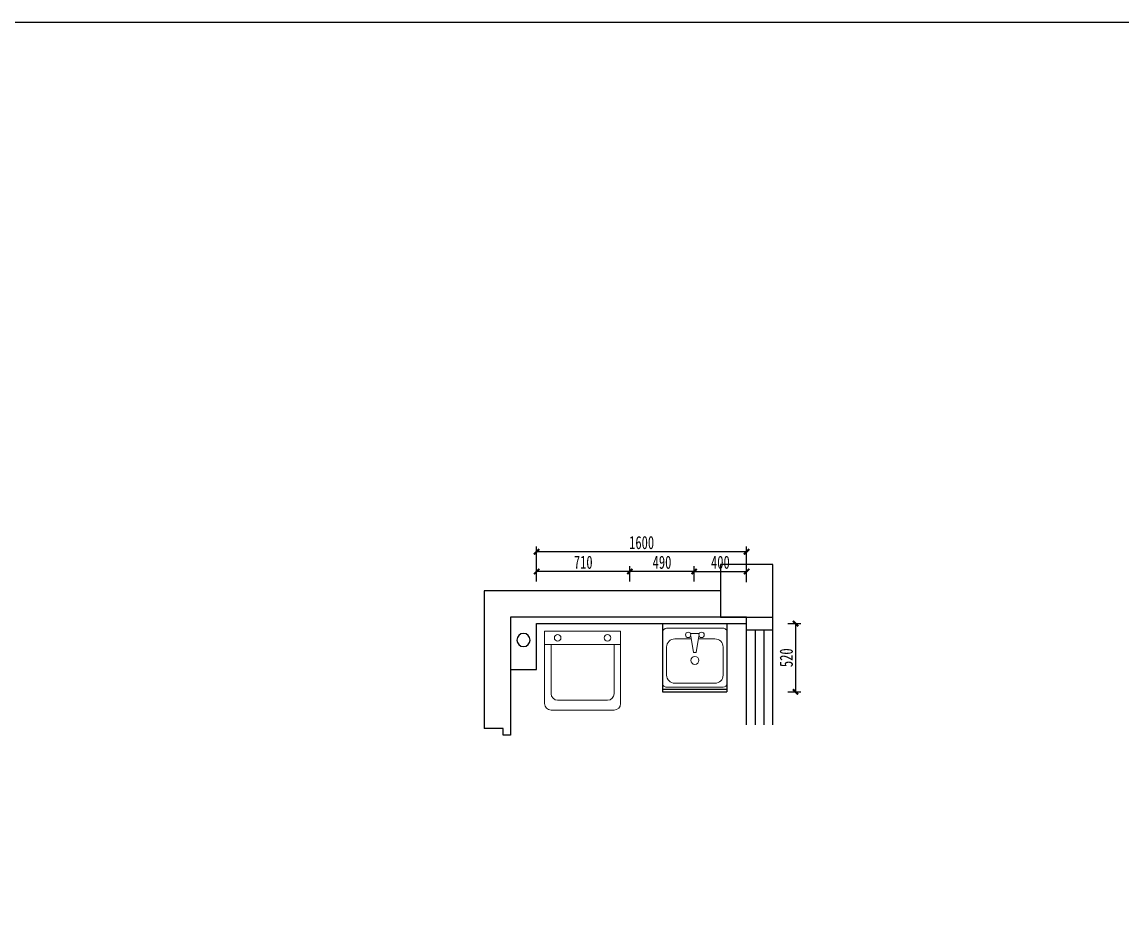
# Model space of a CAD drawing. Header units: millimetres. Extents: x 3104083 to 3173399, y -3165492 to -3044687.
# Drawn here: x 3148257 to 3156638, y -3157441 to -3150663 of the extents above; entities that cross this region are included whole.
import ezdxf

# ---------------------------------------------------------------- set-up
doc = ezdxf.new("R2010")
doc.units = ezdxf.units.MM
doc.header["$LTSCALE"] = 500
doc.header["$MEASUREMENT"] = 0
doc.header["$PDMODE"] = 2
doc.layers.get('0').update_dxf_attribs({"linetype": 'CONTINUOUS'})
doc.layers.get('DEFPOINTS').update_dxf_attribs({"linetype": 'CONTINUOUS'})
for name, color, linetype in [('D-节点尺寸', 5, 'CONTINUOUS'), ('P-完成面', 3, 'CONTINUOUS'), ('柜体', 2, 'CONTINUOUS')]:
    doc.layers.add(name, color=color, linetype=linetype)
doc.layers.add('墙体', color=6, linetype='CONTINUOUS', lineweight=25)
doc.layers.add('电器', color=85, linetype='CONTINUOUS', lineweight=15)
doc.styles.add('DIM', font='SimSun.ttf', dxfattribs={"width": 0.7})
doc.styles.add('Word-w', font='SimSun.ttf', dxfattribs={"width": 0.7})
doc.dimstyles.new('40', dxfattribs={"dimscale": 40, "dimtxt": 2.5, "dimasz": 1, "dimexe": 1, "dimexo": 1, "dimgap": 0.5, "dimtad": 1, "dimdec": 0, "dimzin": 0, "dimdsep": 46, "dimtxsty": 'DIM', "dimblk": 'ARCHTICK', "dimcen": 0, "dimclrd": 5, "dimclre": 5, "dimclrt": 35, "dimadec": 0, "dimazin": 0, "dimtfac": 0.5, "dimtdec": 0, "dimtix": 1, "dimtmove": 2, "dimatfit": 2, "dimldrblk": 'A', "dimfxl": 0, "dimtolj": 1, "dimtzin": 0, "dimlwd": -1, "dimlwe": -1, "dimarcsym": 0})

# ---------------------------------------------------------------- blocks, each defined once
blk = doc.blocks.new('55户型阳台$0$W-pipe-1')
at = {"color": 251}
blk.add_circle((0, 0), 50, dxfattribs=at)
blk = doc.blocks.new('M_E31EAW')
for p, q in [((0, 214.8), (0, -214.8)), ((419.3, 245.5), (30.7, 245.5)), ((143.2, 214.8), (358, 214.8)), ((450, -214.8), (450, 214.8)), ((81.8, 25.6), (81.8, 153.4)), ((419.3, 153.4), (419.3, -153.4)), ((40.9, -30.7), (40.9, 30.7)), ((184.1, 10.2), (61.4, 30.7)), ((184.1, -10.2), (184.1, 10.2)), ((61.4, -30.7), (184.1, -10.2)), ((81.8, -153.4), (81.8, -25.6)), ((30.7, -245.5), (419.3, -245.5)), ((358, -214.8), (143.2, -214.8))]:
    blk.add_line(p, q)
for centre, radius in [((51.1, 51.1), 20.5), ((245.5, 0), 30.7), ((51.1, -51.1), 20.5)]:
    blk.add_circle(centre, radius)
for centre, radius, start, end in [((30.7, 214.8), 30.7, 90, 180), ((143.2, 153.4), 61.4, 90, 180), ((358, 153.4), 61.4, 0, 90), ((419.3, 214.8), 30.7, 0, 90), ((143.2, -153.4), 61.4, 180, 270), ((358, -153.4), 61.4, 270, 0), ((30.7, -214.8), 30.7, 180, 270), ((419.3, -214.8), 30.7, 270, 0)]:
    blk.add_arc(centre, radius, start, end)
at = {"style": 'Word-w', "width": 0.8, "flags": 9}
for tag in ['XSIZE', 'YSIZE']:
    blk.add_attdef(tag, (0, 0), '', height=0.5, dxfattribs=at)
blk = doc.blocks.new('_ArchTick')
at = {"color": 0, "linetype": 'ByBlock', "const_width": 0.4}
blk.add_lwpolyline([(-0.5, -0.5), (0.5, 0.5)], dxfattribs=at)
blk = doc.blocks.new('*D2029')
at = {"layer": 'D-节点尺寸', "color": 5, "ltscale": 100}
for p, q in [((3152888.3, -3154923.3), (3152888.3, -3154807.8)), ((3153378.3, -3154847.8), (3152888.3, -3154847.8)), ((3153378.3, -3154923.3), (3153378.3, -3154807.8))]:
    blk.add_line(p, q, dxfattribs=at)
at = {"layer": 'DEFPOINTS', "color": 0, "ltscale": 100}
for p in [(3152888.3, -3154847.8), (3152888.3, -3154963.3), (3153378.3, -3154963.3)]:
    blk.add_point(p, dxfattribs=at)
at = {"layer": 'D-节点尺寸', "color": 5, "ltscale": 100, "xscale": 40, "yscale": 40, "zscale": 40, "rotation": 180}
blk.add_blockref('_ArchTick', (3152888.3, -3154847.8), dxfattribs=at)
at = {"layer": 'D-节点尺寸', "color": 5, "ltscale": 100, "xscale": 40, "yscale": 40, "zscale": 40}
blk.add_blockref('_ArchTick', (3153378.3, -3154847.8), dxfattribs=at)
at = {"layer": 'D-节点尺寸', "color": 35, "ltscale": 100, "insert": (3153133.3, -3154777.8), "char_height": 100, "attachment_point": 5, "style": 'DIM'}
blk.add_mtext('\\A1;490', dxfattribs=at)
blk = doc.blocks.new('A')
for p, q in [((-0.37, 0), (-2.13, 0)), ((-1.44, 1.15), (-1.09, 1.44)), ((-1.44, 1.15), (-0.37, 0)), ((-1.44, -1.15), (-0.37, 0)), ((-1.09, 1.44), (0, 0)), ((-1.09, -1.44), (0, 0)), ((-1.44, -1.15), (-1.09, -1.44))]:
    blk.add_line(p, q)
for points in [[(-1.44, 1.15), (-1.09, 1.44), (-0.37, 0), (0, 0)], [(-1.44, -1.15), (-1.09, -1.44), (-0.37, 0), (0, 0)]]:
    blk.add_solid(points)
blk = doc.blocks.new('*D2030')
at = {"layer": 'D-节点尺寸', "color": 5, "ltscale": 100}
for p, q in [((3152178.3, -3154923.3), (3152178.3, -3154807.8)), ((3152888.3, -3154847.8), (3152178.3, -3154847.8)), ((3152888.3, -3154923.3), (3152888.3, -3154807.8))]:
    blk.add_line(p, q, dxfattribs=at)
at = {"layer": 'DEFPOINTS', "color": 0, "ltscale": 100}
for p in [(3152178.3, -3154847.8), (3152178.3, -3154963.3), (3152888.3, -3154963.3)]:
    blk.add_point(p, dxfattribs=at)
at = {"layer": 'D-节点尺寸', "color": 5, "ltscale": 100, "xscale": 40, "yscale": 40, "zscale": 40, "rotation": 180}
blk.add_blockref('_ArchTick', (3152178.3, -3154847.8), dxfattribs=at)
at = {"layer": 'D-节点尺寸', "color": 5, "ltscale": 100, "xscale": 40, "yscale": 40, "zscale": 40}
blk.add_blockref('_ArchTick', (3152888.3, -3154847.8), dxfattribs=at)
at = {"layer": 'D-节点尺寸', "color": 35, "ltscale": 100, "insert": (3152533.3, -3154777.8), "char_height": 100, "attachment_point": 5, "style": 'DIM'}
blk.add_mtext('\\A1;710', dxfattribs=at)
blk = doc.blocks.new('*D2031')
at = {"layer": 'D-节点尺寸', "color": 5, "ltscale": 100}
for p, q in [((3152178.3, -3154857.7), (3152178.3, -3154657.7)), ((3153778.3, -3154697.7), (3152178.3, -3154697.7)), ((3153778.3, -3154857.7), (3153778.3, -3154657.7))]:
    blk.add_line(p, q, dxfattribs=at)
at = {"layer": 'DEFPOINTS', "color": 0, "ltscale": 100}
for p in [(3152178.3, -3154697.7), (3152178.3, -3154963.3), (3153778.3, -3155194.3, 0)]:
    blk.add_point(p, dxfattribs=at)
at = {"layer": 'D-节点尺寸', "color": 5, "ltscale": 100, "xscale": 40, "yscale": 40, "zscale": 40, "rotation": 180}
blk.add_blockref('_ArchTick', (3152178.3, -3154697.7), dxfattribs=at)
at = {"layer": 'D-节点尺寸', "color": 5, "ltscale": 100, "xscale": 40, "yscale": 40, "zscale": 40}
blk.add_blockref('_ArchTick', (3153778.3, -3154697.7), dxfattribs=at)
at = {"layer": 'D-节点尺寸', "color": 35, "ltscale": 100, "insert": (3152978.3, -3154627.7), "char_height": 100, "attachment_point": 5, "style": 'DIM'}
blk.add_mtext('\\A1;1600', dxfattribs=at)
blk = doc.blocks.new('*D2032')
at = {"layer": 'D-节点尺寸', "color": 5, "ltscale": 100}
for p, q in [((3154091.6, -3155244.3), (3154190.7, -3155244.3)), ((3154150.7, -3155244.3), (3154150.7, -3155764.3)), ((3154091.6, -3155764.3), (3154190.7, -3155764.3))]:
    blk.add_line(p, q, dxfattribs=at)
at = {"layer": 'DEFPOINTS', "color": 0, "ltscale": 100}
for p in [(3154051.6, -3155244.3), (3154051.6, -3155764.3), (3154150.7, -3155764.3)]:
    blk.add_point(p, dxfattribs=at)
at = {"layer": 'D-节点尺寸', "color": 5, "ltscale": 100, "xscale": 40, "yscale": 40, "zscale": 40}
for p, rotation in [((3154150.7, -3155244.3), 90), ((3154150.7, -3155764.3), 270)]:
    blk.add_blockref('_ArchTick', p, dxfattribs=dict(at, rotation=rotation))
at = {"layer": 'D-节点尺寸', "color": 35, "ltscale": 100, "insert": (3154080.7, -3155504.3), "char_height": 100, "attachment_point": 5, "rotation": 90, "style": 'DIM'}
blk.add_mtext('\\A1;520', dxfattribs=at)
blk = doc.blocks.new('*D2033')
at = {"layer": 'D-节点尺寸', "color": 5, "ltscale": 100}
for p, q in [((3153378.3, -3154923.3), (3153378.3, -3154807.8)), ((3153378.3, -3154847.8), (3153778.3, -3154847.8)), ((3153778.3, -3154927.9), (3153778.3, -3154807.8))]:
    blk.add_line(p, q, dxfattribs=at)
at = {"layer": 'DEFPOINTS', "color": 0, "ltscale": 100}
for p in [(3153778.3, -3154847.8), (3153378.3, -3154963.3), (3153778.3, -3154967.9)]:
    blk.add_point(p, dxfattribs=at)
at = {"layer": 'D-节点尺寸', "color": 5, "ltscale": 100, "xscale": 40, "yscale": 40, "zscale": 40, "rotation": 180}
blk.add_blockref('_ArchTick', (3153378.3, -3154847.8), dxfattribs=at)
at = {"layer": 'D-节点尺寸', "color": 5, "ltscale": 100, "xscale": 40, "yscale": 40, "zscale": 40}
blk.add_blockref('_ArchTick', (3153778.3, -3154847.8), dxfattribs=at)
at = {"layer": 'D-节点尺寸', "color": 35, "ltscale": 100, "insert": (3153578.3, -3154777.8), "char_height": 100, "attachment_point": 5, "style": 'DIM'}
blk.add_mtext('\\A1;400', dxfattribs=at)

msp = doc.modelspace()

# ---------------------------------------------------------------- linework, layer by layer
at = {"layer": 'D-节点尺寸', "color": 251, "ltscale": 100}
msp.add_lwpolyline([(3104083.146, -3150662.751), (3173399.353, -3150662.751), (3173399.353, -3165492.393), (3104083.146, -3165492.393)], close=True, dxfattribs=at)
at = {"layer": 'P-完成面', "color": 3, "ltscale": 100}
msp.add_line((3152178.327, -3155244.315, 0), (3153778.327, -3155244.315, 0), dxfattribs=at)
at = {"layer": 'P-完成面', "color": 3, "ltscale": 100, "elevation": 0}
msp.add_lwpolyline([(3151978.327, -3155593.941), (3152178.327, -3155593.941), (3152178.327, -3155244.315)], dxfattribs=at)
at = {"layer": '墙体'}
for p, q in [((3153578.327, -3154994.315), (3151778.327, -3154994.315, 0)), ((3153978.327, -3155294.315, 0), (3153978.327, -3154994.315, 0)), ((3153778.327, -3155294.315, 0), (3153778.327, -3155194.315, 0)), ((3153978.327, -3155294.314, 0), (3153778.327, -3155294.314, 0)), ((3151923.278, -3156044.313, 0), (3151778.327, -3156044.314, 0))]:
    msp.add_line(p, q, dxfattribs=at)
at = {"layer": '墙体', "color": 2}
for p, q in [((3153778.327, -3156014.215, 0), (3153778.327, -3155294.314, 0)), ((3153844.994, -3156014.215, 0), (3153844.994, -3155294.314, 0)), ((3153911.661, -3156014.215, 0), (3153911.661, -3155294.314, 0)), ((3153978.327, -3156014.215, 0), (3153978.327, -3155294.314, 0))]:
    msp.add_line(p, q, dxfattribs=at)
at = {"layer": '墙体'}
msp.add_lwpolyline([(3153578.327, -3154794.315), (3153578.327, -3155194.315), (3153978.327, -3155194.315), (3153978.327, -3154794.315), (3153578.327, -3154794.315)], dxfattribs=at)
at = {"layer": '墙体', "elevation": 0}
for points in [[(3151778.327, -3154994.315), (3151778.327, -3156044.315)], [(3153778.327, -3155194.315), (3151978.327, -3155194.315), (3151978.328, -3156094.563)], [(3151978.328, -3156094.563), (3151978.328, -3156094.563), (3151923.278, -3156094.563), (3151923.278, -3156044.313)]]:
    msp.add_lwpolyline(points, dxfattribs=at)
at = {"layer": '柜体'}
for p, q in [((3153138.327, -3155244.315, 0), (3153138.327, -3155764.315, 0)), ((3153628.327, -3155244.315, 0), (3153628.327, -3155764.315, 0)), ((3153138.327, -3155744.315, 0), (3153628.327, -3155744.315, 0)), ((3153138.327, -3155764.315, 0), (3153628.327, -3155764.315, 0))]:
    msp.add_line(p, q, dxfattribs=at)

# ---------------------------------------------------------------- block references
at = {"layer": '墙体', "extrusion": (2.02594e-39, 3.30872e-23, -1), "zscale": -1, "rotation": 89.99999999999993}
msp.add_blockref('55户型阳台$0$W-pipe-1', (-3152078.327, -3155369.314, 0), dxfattribs=at)
at = {"layer": '电器', "rotation": 270.0000004002064}
msp.add_blockref('M_E31EAW', (3153383.782, -3155279.315, 0), dxfattribs=at)

# ---------------------------------------------------------------- dimensions: what is measured, and where the dimension line sits
at = {"layer": 'D-节点尺寸', "color": 251, "ltscale": 100}
for base, p1, p2, picture, middle in [((3152178.327, -3154697.717, 0), (3153778.327, -3155194.315), (3152178.327, -3154963.291, 0), '*D2031', (3152978.327, -3154627.717, 0)), ((3152178.327, -3154847.806, 0), (3152888.327, -3154963.291, 0), (3152178.327, -3154963.291, 0), '*D2030', (3152533.327, -3154777.806, 0)), ((3152888.327, -3154847.806, 0), (3153378.327, -3154963.291, 0), (3152888.327, -3154963.291, 0), '*D2029', (3153133.327, -3154777.806, 0)), ((3153778.327, -3154847.806, 0), (3153378.327, -3154963.291, 0), (3153778.327, -3154967.913, 0), '*D2033', (3153578.327, -3154777.806, 0))]:
    dim = msp.add_linear_dim(base=base, p1=p1, p2=p2, dimstyle='40', dxfattribs=at)
    dim.commit()
    dim.dimension.update_dxf_attribs({"geometry": picture, "text_midpoint": middle})
dim = msp.add_linear_dim(base=(3154150.721, -3155764.315, 0), p1=(3154051.584, -3155244.315, 0), p2=(3154051.584, -3155764.315, 0), angle=90, dimstyle='40', dxfattribs=at)
dim.commit()
dim.dimension.update_dxf_attribs({"geometry": '*D2032', "text_midpoint": (3154080.721, -3155504.315, 0)})

# ---------------------------------------------------------------- next in the draw order: wipeouts: each hides what was drawn before it
at = {"ltscale": 0.008}
msp.add_wipeout([(3152768.494, -3155902.963), (3152288.494, -3155902.963), (3152279.606, -3155902.167), (3152273.148, -3155900.55), (3152265.095, -3155897.15), (3152253.138, -3155888.318), (3152246.873, -3155880.67), (3152241.51, -3155870.066), (3152238.494, -3155852.963), (3152238.494, -3155302.963), (3152818.494, -3155302.963), (3152818.494, -3155852.963), (3152816.533, -3155866.827), (3152813.532, -3155874.679), (3152809.391, -3155881.728), (3152803.849, -3155888.318), (3152798.138, -3155893.227), (3152790.797, -3155897.713), (3152782.546, -3155900.948)], dxfattribs=at).translate(0, 0, 0).dxf.layer = '电器'

# ---------------------------------------------------------------- next in the draw order: linework, layer by layer
at = {"layer": '电器', "ltscale": 0.008}
for p, q in [((3152238.494, -3155302.963, 0), (3152818.494, -3155302.963, 0)), ((3152238.494, -3155852.963, 0), (3152238.494, -3155302.963, 0)), ((3152818.494, -3155302.963, 0), (3152818.494, -3155852.963, 0)), ((3152238.494, -3155402.963, 0), (3152818.494, -3155402.963, 0)), ((3152288.494, -3155777.963, 0), (3152288.494, -3155402.963, 0)), ((3152768.494, -3155402.963, 0), (3152768.494, -3155777.963, 0)), ((3152718.494, -3155827.963, 0), (3152338.494, -3155827.963, 0)), ((3152768.494, -3155902.963, 0), (3152288.494, -3155902.963, 0))]:
    msp.add_line(p, q, dxfattribs=at)
for centre in [(3152338.494, -3155352.963, 0), (3152718.494, -3155352.963, 0)]:
    msp.add_circle(centre, 25, dxfattribs=at)
for centre, start, end in [((3152338.494, -3155777.963, 0), 180, 270), ((3152718.494, -3155777.963, 0), 270, 0), ((3152288.494, -3155852.963, 0), 180, 270), ((3152768.494, -3155852.963, 0), 270, 0)]:
    msp.add_arc(centre, 50, start, end, dxfattribs=at)

doc.saveas('drawing.dxf')
